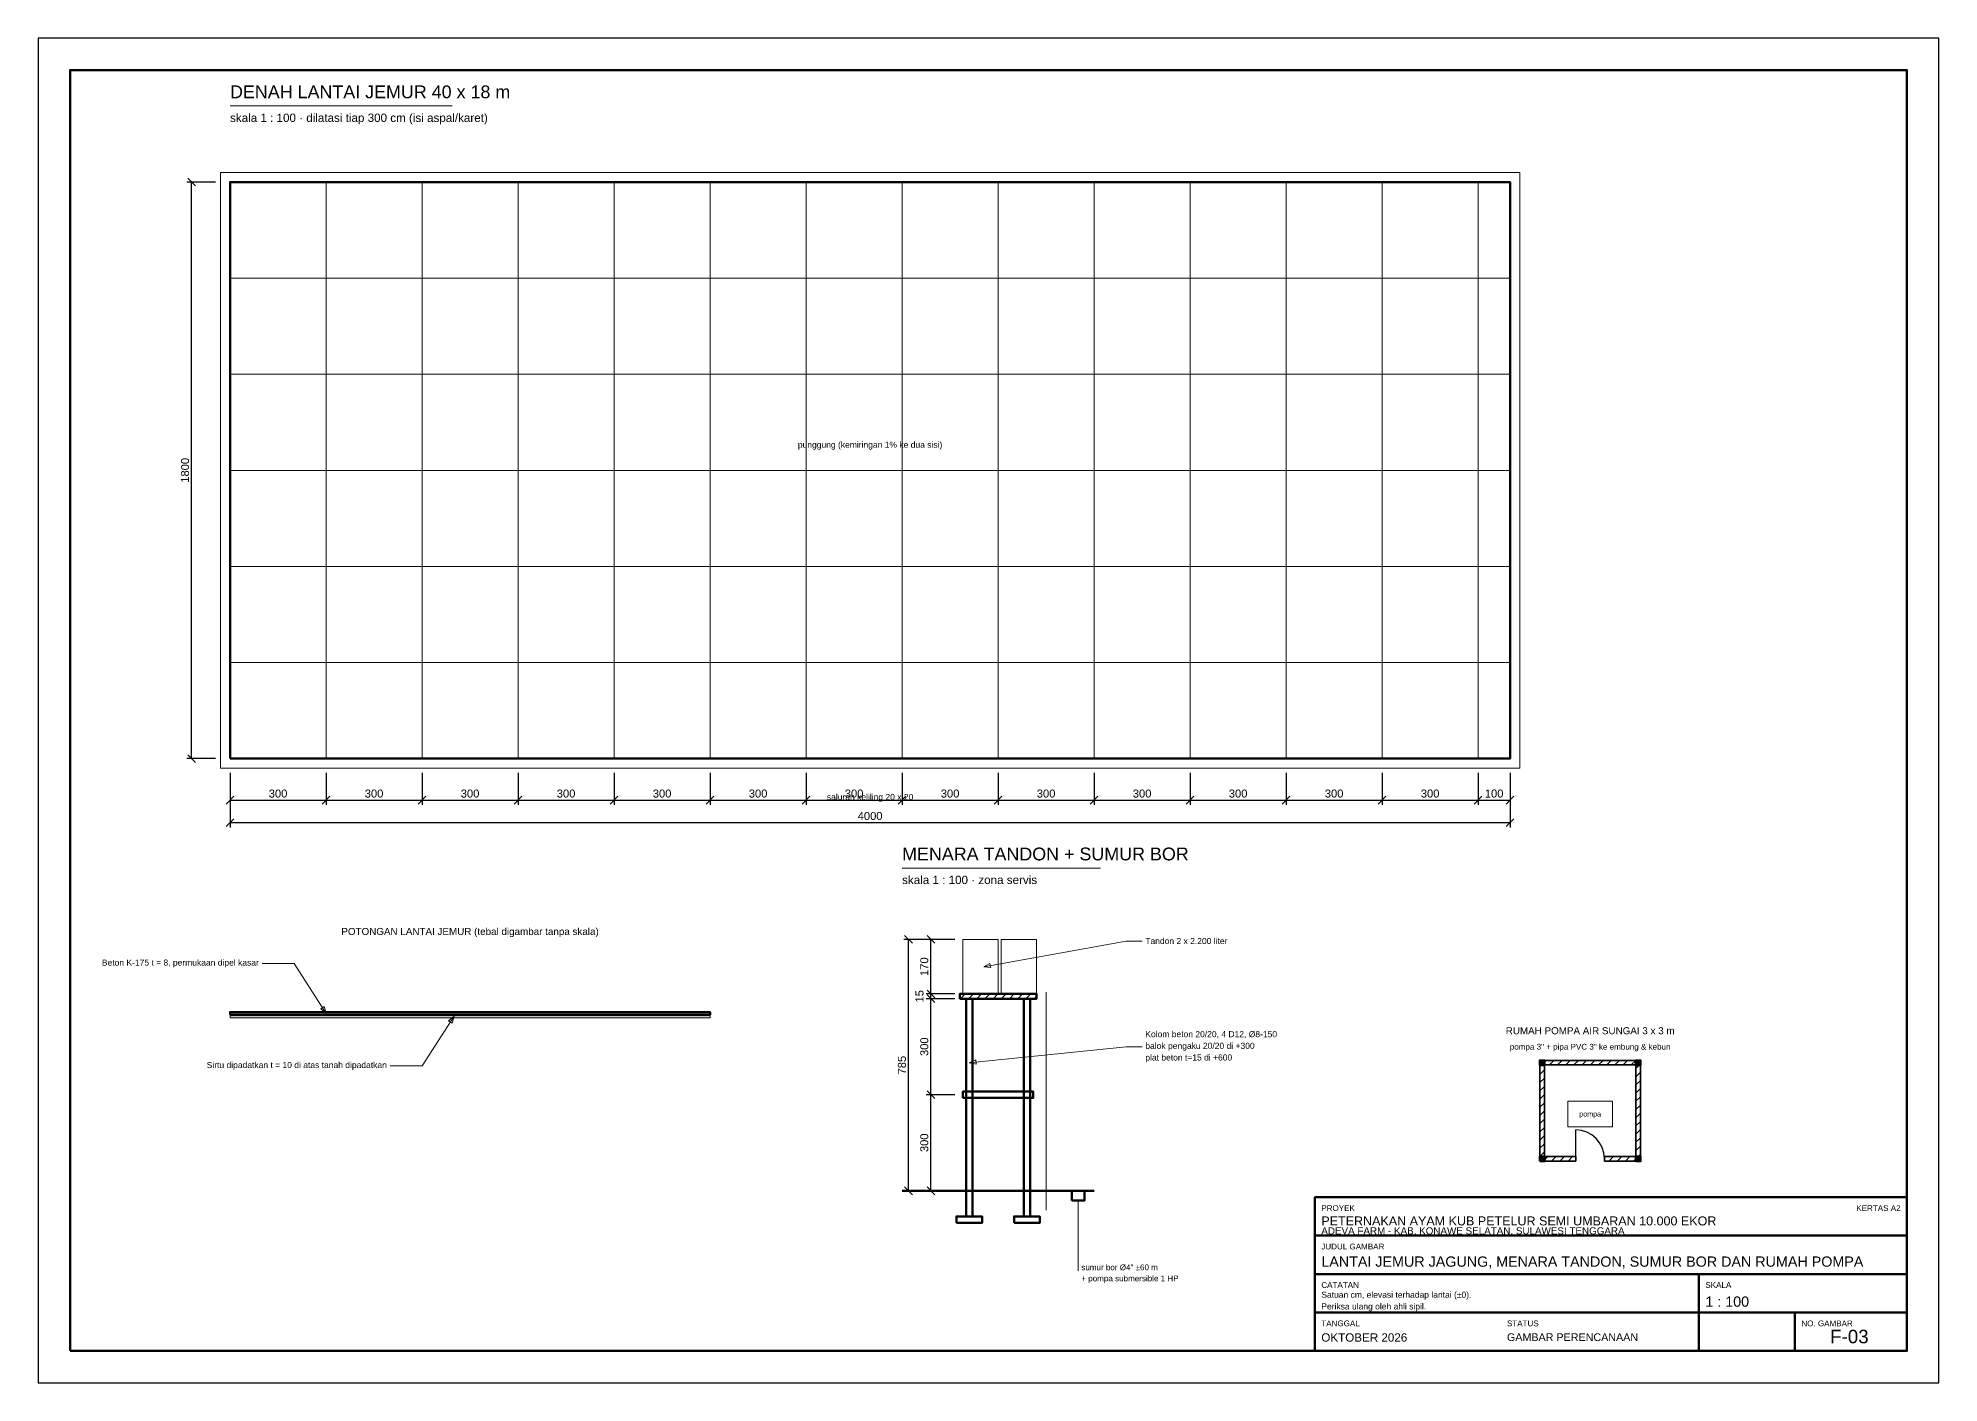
# Model space of a CAD drawing. Header units: centimetres. Extents: x 0 to 29730, y 0 to 8400.
# Drawn here: x 10910 to 16850, y 0 to 4200 of the extents above; entities that cross this region are included whole.
import ezdxf
from ezdxf.enums import TextEntityAlignment as Align

# ---------------------------------------------------------------- set-up
doc = ezdxf.new("R2010")
doc.units = ezdxf.units.CM
doc.linetypes.add('DASHDOT', pattern=[3.556, 2.54, -0.508, 0, -0.508])
doc.linetypes.add('DASHED', pattern=[1.524, 1.27, -0.254])
for name, color, linetype, lineweight in [('A-AIR', 5, 'CONTINUOUS', 18), ('A-DIM', 140, 'CONTINUOUS', 13), ('A-DINDING', 32, 'CONTINUOUS', 35), ('A-FRAME', 7, 'CONTINUOUS', 50), ('A-GRID', 1, 'DASHDOT', 13), ('A-HATCH', 8, 'CONTINUOUS', 9), ('A-KAYU', 32, 'CONTINUOUS', 25), ('A-PERABOT', 8, 'CONTINUOUS', 18), ('A-STRUKTUR', 7, 'CONTINUOUS', 50), ('A-TANAH', 34, 'CONTINUOUS', 18), ('A-TEKS', 7, 'CONTINUOUS', 18), ('A-TERSEMBUNYI', 8, 'DASHED', 13)]:
    doc.layers.add(name, color=color, linetype=linetype, lineweight=lineweight)
doc.styles.add('ARIAL', font='arial.ttf')
doc.dimstyles.new('D100', dxfattribs={"dimtxt": 25, "dimasz": 20, "dimexe": 15, "dimexo": 15, "dimgap": 8, "dimtad": 1, "dimdec": 0, "dimtxsty": 'ARIAL', "dimtsz": 12, "dimcen": 2.5, "dimclrd": 140, "dimclre": 140, "dimclrt": 250, "dimazin": 3, "dimtfac": 1, "dimtmove": 0, "dimatfit": 3})

msp = doc.modelspace()

# ---------------------------------------------------------------- hatches: boundary and pattern name
at = {"layer": 'A-HATCH'}
h = msp.add_hatch(dxfattribs=at)
h.set_pattern_fill('ANSI31', scale=5.7)
h.paths.add_polyline_path([(13790, 1200), (14030, 1200), (14030, 1215), (13790, 1215)])
h = msp.add_hatch(dxfattribs=at)
h.set_pattern_fill('AR-CONC', scale=0.35)
h.paths.add_polyline_path([(11510, 1150), (13010, 1150), (13010, 1158), (11510, 1158)])
h = msp.add_hatch(dxfattribs=at)
h.set_pattern_fill('GRAVEL', scale=0.2)
h.paths.add_polyline_path([(11510, 1140), (13010, 1140), (13010, 1150), (11510, 1150)])
h = msp.add_hatch(color=8, dxfattribs=at)
h.dxf.hatch_style = 1
h.paths.add_polyline_path([(15602.5, 992.5), (15617.5, 992.5), (15617.5, 1007.5), (15602.5, 1007.5)])
h = msp.add_hatch(dxfattribs=at)
h.set_pattern_fill('ANSI31', scale=5.7)
h.paths.add_polyline_path([(15603, 700), (15617, 700), (15617, 1000), (15603, 1000)])
h = msp.add_hatch(dxfattribs=at)
h.set_pattern_fill('ANSI31', scale=5.7)
h.paths.add_polyline_path([(15610, 993), (15910, 993), (15910, 1007), (15610, 1007)])
h = msp.add_hatch(color=8, dxfattribs=at)
h.dxf.hatch_style = 1
h.paths.add_polyline_path([(15902.5, 992.5), (15917.5, 992.5), (15917.5, 1007.5), (15902.5, 1007.5)])
h = msp.add_hatch(dxfattribs=at)
h.set_pattern_fill('ANSI31', scale=5.7)
h.paths.add_polyline_path([(15903, 700), (15917, 700), (15917, 1000), (15903, 1000)])
h = msp.add_hatch(color=8, dxfattribs=at)
h.dxf.hatch_style = 1
h.paths.add_polyline_path([(15602.5, 692.5), (15617.5, 692.5), (15617.5, 707.5), (15602.5, 707.5)])
h = msp.add_hatch(dxfattribs=at)
h.set_pattern_fill('ANSI31', scale=5.7)
h.paths.add_polyline_path([(15610, 693), (15715, 693), (15715, 707), (15610, 707)])
h = msp.add_hatch(dxfattribs=at)
h.set_pattern_fill('ANSI31', scale=5.7)
h.paths.add_polyline_path([(15805, 693), (15910, 693), (15910, 707), (15805, 707)])
h = msp.add_hatch(color=8, dxfattribs=at)
h.dxf.hatch_style = 1
h.paths.add_polyline_path([(15902.5, 692.5), (15917.5, 692.5), (15917.5, 707.5), (15902.5, 707.5)])

# ---------------------------------------------------------------- linework, layer by layer
at = {"layer": 'A-AIR'}
for p, q in [((14060, 1220), (14060, 540)), ((14160, 570), (14160, 350))]:
    msp.add_line(p, q, dxfattribs=at)
for points in [[(11480, 1920), (15540, 1920), (15540, 3780), (11480, 3780)], [(13800, 1215), (13910, 1215), (13910, 1385), (13800, 1385)], [(13920, 1215), (14030, 1215), (14030, 1385), (13920, 1385)]]:
    msp.add_lwpolyline(points, close=True, dxfattribs=at)
at = {"layer": 'A-DIM'}
for points in [[(13865, 1300), (14310, 1380), (14360, 1380)], [(11810, 1154), (11710, 1310), (11610, 1310)], [(12210, 1145), (12110, 990), (12010, 990)], [(13820, 1000), (14310, 1050), (14360, 1050)]]:
    msp.add_lwpolyline(points, dxfattribs=at)
for points in [[(13865, 1300), (13886.8, 1297.3), (13884.5, 1310.1)], [(11810, 1154), (11804.1, 1175.2), (11793.2, 1168.2)], [(12210, 1145), (12193.1, 1130.9), (12204.1, 1123.8)], [(13820, 1000), (13841.6, 995.7), (13840.2, 1008.6)]]:
    msp.add_lwpolyline(points, close=True, dxfattribs=at)
at = {"layer": 'A-DINDING'}
for points in [[(15603, 700), (15617, 700), (15617, 1000), (15603, 1000)], [(15610, 993), (15910, 993), (15910, 1007), (15610, 1007)], [(15903, 700), (15917, 700), (15917, 1000), (15903, 1000)], [(15610, 693), (15715, 693), (15715, 707), (15610, 707)], [(15805, 693), (15910, 693), (15910, 707), (15805, 707)]]:
    msp.add_lwpolyline(points, close=True, dxfattribs=at)
at = {"layer": 'A-FRAME'}
for p, q in [((14900, 460), (16750, 460)), ((14900, 340), (16750, 340)), ((16100, 100), (16100, 340)), ((14900, 220), (16750, 220)), ((16400, 100), (16400, 220))]:
    msp.add_line(p, q, dxfattribs=at)
at = {"layer": 'A-FRAME', "lineweight": 25}
msp.add_lwpolyline([(10910, 0), (16850, 0), (16850, 4200), (10910, 4200)], close=True, dxfattribs=at)
at = {"layer": 'A-FRAME'}
for points in [[(11010, 100), (16750, 100), (16750, 4100), (11010, 4100)], [(14900, 100), (16750, 100), (16750, 580), (14900, 580)]]:
    msp.add_lwpolyline(points, close=True, dxfattribs=at)
at = {"layer": 'A-GRID'}
msp.add_line((11510, 2850), (15510, 2850), dxfattribs=at)
at = {"layer": 'A-HATCH'}
msp.add_lwpolyline([(11510, 1140), (13010, 1140), (13010, 1150), (11510, 1150)], close=True, dxfattribs=at)
at = {"layer": 'A-KAYU'}
msp.add_line((15715, 700), (15715, 790), dxfattribs=at)
msp.add_arc((15715, 700), 90, 0, 90, dxfattribs=at)
at = {"layer": 'A-PERABOT'}
msp.add_lwpolyline([(15690, 800), (15830, 800), (15830, 880), (15690, 880)], close=True, dxfattribs=at)
at = {"layer": 'A-STRUKTUR', "lineweight": 50}
msp.add_lwpolyline([(11510, 1950), (15510, 1950), (15510, 3750), (11510, 3750)], close=True, dxfattribs=at)
at = {"layer": 'A-STRUKTUR'}
for points in [[(13790, 1200), (14030, 1200), (14030, 1215), (13790, 1215)], [(13810, 520), (13830, 520), (13830, 1200), (13810, 1200)], [(13990, 520), (14010, 520), (14010, 1200), (13990, 1200)], [(11510, 1150), (13010, 1150), (13010, 1158), (11510, 1158)], [(15602.5, 992.5), (15617.5, 992.5), (15617.5, 1007.5), (15602.5, 1007.5)], [(15902.5, 992.5), (15917.5, 992.5), (15917.5, 1007.5), (15902.5, 1007.5)], [(13800, 890), (14020, 890), (14020, 910), (13800, 910)], [(15602.5, 692.5), (15617.5, 692.5), (15617.5, 707.5), (15602.5, 707.5)], [(15902.5, 692.5), (15917.5, 692.5), (15917.5, 707.5), (15902.5, 707.5)], [(14140, 570), (14180, 570), (14180, 600), (14140, 600)], [(13780, 500), (13860, 500), (13860, 520), (13780, 520)], [(13960, 500), (14040, 500), (14040, 520), (13960, 520)]]:
    msp.add_lwpolyline(points, close=True, dxfattribs=at)
at = {"layer": 'A-TANAH', "lineweight": 50}
msp.add_line((13610, 600), (14210, 600), dxfattribs=at)
at = {"layer": 'A-TEKS'}
for p, q in [((11510, 3988), (12204.4, 3988)), ((13610, 1608), (14230, 1608))]:
    msp.add_line(p, q, dxfattribs=at)
at = {"layer": 'A-TERSEMBUNYI'}
for p, q in [((11810, 1950), (11810, 3750)), ((12110, 1950), (12110, 3750)), ((12410, 1950), (12410, 3750)), ((12710, 1950), (12710, 3750)), ((13010, 1950), (13010, 3750)), ((13310, 1950), (13310, 3750)), ((13610, 1950), (13610, 3750)), ((13910, 1950), (13910, 3750)), ((14210, 1950), (14210, 3750)), ((14510, 1950), (14510, 3750)), ((14810, 1950), (14810, 3750)), ((15110, 1950), (15110, 3750)), ((15410, 1950), (15410, 3750)), ((11510, 3450), (15510, 3450)), ((11510, 3150), (15510, 3150)), ((11510, 2850), (15510, 2850)), ((11510, 2550), (15510, 2550)), ((11510, 2250), (15510, 2250))]:
    msp.add_line(p, q, dxfattribs=at)

# ---------------------------------------------------------------- texts
at = {"layer": 'A-TEKS', "style": 'ARIAL'}
for s, p in [('DENAH LANTAI JEMUR 40 x 18 m', (11510, 4000)), ('MENARA TANDON + SUMUR BOR', (13610, 1620))]:
    msp.add_text(s, height=40, dxfattribs=at).set_placement(p, align=Align.BOTTOM_LEFT)
for s, height, p in [('skala 1 : 100 · dilatasi tiap 300 cm (isi aspal/karet)', 26, (11510, 3964)), ('skala 1 : 100 · zona servis', 26, (13610, 1584)), ('PROYEK', 18, (14920, 555)), ('ADEVA FARM - KAB. KONAWE SELATAN, SULAWESI TENGGARA', 22, (14920, 486)), ('PETERNAKAN AYAM KUB PETELUR SEMI UMBARAN 10.000 EKOR', 28, (14920, 520)), ('JUDUL GAMBAR', 18, (14920, 435)), ('LANTAI JEMUR JAGUNG, MENARA TANDON, SUMUR BOR DAN RUMAH POMPA', 32, (14920, 395)), ('CATATAN', 18, (14920, 315)), ('SKALA', 18, (16120, 315)), ('1 : 100', 32, (16120, 270)), ('TANGGAL', 18, (14920, 195)), ('STATUS', 18, (15500, 195)), ('NO. GAMBAR', 18, (16420, 195)), ('OKTOBER 2026', 26, (14920, 155)), ('GAMBAR PERENCANAAN', 24, (15500, 155))]:
    msp.add_text(s, height=height, dxfattribs=at).set_placement(p, align=Align.TOP_LEFT)
for s, height, p in [('punggung (kemiringan 1% ke dua sisi)', 19, (13510, 2930)), ('saluran keliling 20 x 20', 19, (13510, 1830)), ('POTONGAN LANTAI JEMUR (tebal digambar tanpa skala)', 22, (12260, 1410)), ('RUMAH POMPA AIR SUNGAI 3 x 3 m', 22, (15760, 1100)), ('pompa 3" + pipa PVC 3" ke embung & kebun', 18, (15760, 1050)), ('pompa', 16, (15760, 840)), ('F-03', 42, (16570, 145))]:
    msp.add_text(s, height=height, dxfattribs=at).set_placement(p, align=Align.MIDDLE_CENTER)
msp.add_text('KERTAS A2', height=18, dxfattribs=at).set_placement((16730, 555), align=Align.TOP_RIGHT)
at = {"layer": 'A-TEKS', "line_spacing_factor": 1.15, "style": 'ARIAL'}
for s, insert, char_height, attachment_point in [('Tandon 2 x 2.200 liter', (14370, 1380), 19, 4), ('Beton K-175 t = 8, permukaan dipel kasar', (11600, 1310), 19, 6), ('Kolom beton 20/20, 4 D12, Ø8-150\\Pbalok pengaku 20/20 di +300\\Pplat beton t=15 di +600', (14370, 1050), 19, 4), ('Sirtu dipadatkan t = 10 di atas tanah dipadatkan', (12000, 990), 19, 6), ('sumur bor Ø4" ±60 m\\P+ pompa submersible 1 HP', (14170, 370), 18, 1), ('Satuan cm, elevasi terhadap lantai (±0).\\PPeriksa ulang oleh ahli sipil.', (14920, 285), 19, 1)]:
    msp.add_mtext(s, dxfattribs=dict(at, insert=insert, char_height=char_height, attachment_point=attachment_point))

# ---------------------------------------------------------------- dimensions: what is measured, and where the dimension line sits
at = {"layer": 'A-DIM'}
for base, p1, p2 in [((11390, 1950), (11480, 1950), (11480, 3750)), ((13630, 600), (13790, 600), (13790, 1385)), ((13700, 1215), (13790, 1215), (13790, 1385)), ((13700, 1200), (13790, 1200), (13790, 1215)), ((13700, 900), (13790, 900), (13790, 1200)), ((13700, 600), (13790, 600), (13790, 900))]:
    msp.add_linear_dim(base=base, p1=p1, p2=p2, angle=90, dimstyle='D100', dxfattribs=at).render()
for base, p1, p2 in [((11510, 1820), (11510, 1920), (11810, 1920)), ((11510, 1750), (11510, 1920), (15510, 1920)), ((11810, 1820), (11810, 1920), (12110, 1920)), ((12110, 1820), (12110, 1920), (12410, 1920)), ((12410, 1820), (12410, 1920), (12710, 1920)), ((12710, 1820), (12710, 1920), (13010, 1920)), ((13010, 1820), (13010, 1920), (13310, 1920)), ((13310, 1820), (13310, 1920), (13610, 1920)), ((13610, 1820), (13610, 1920), (13910, 1920)), ((13910, 1820), (13910, 1920), (14210, 1920)), ((14210, 1820), (14210, 1920), (14510, 1920)), ((14510, 1820), (14510, 1920), (14810, 1920)), ((14810, 1820), (14810, 1920), (15110, 1920)), ((15110, 1820), (15110, 1920), (15410, 1920)), ((15410, 1820), (15410, 1920), (15510, 1920))]:
    msp.add_linear_dim(base=base, p1=p1, p2=p2, dimstyle='D100', dxfattribs=at).render()

doc.saveas('drawing.dxf')
